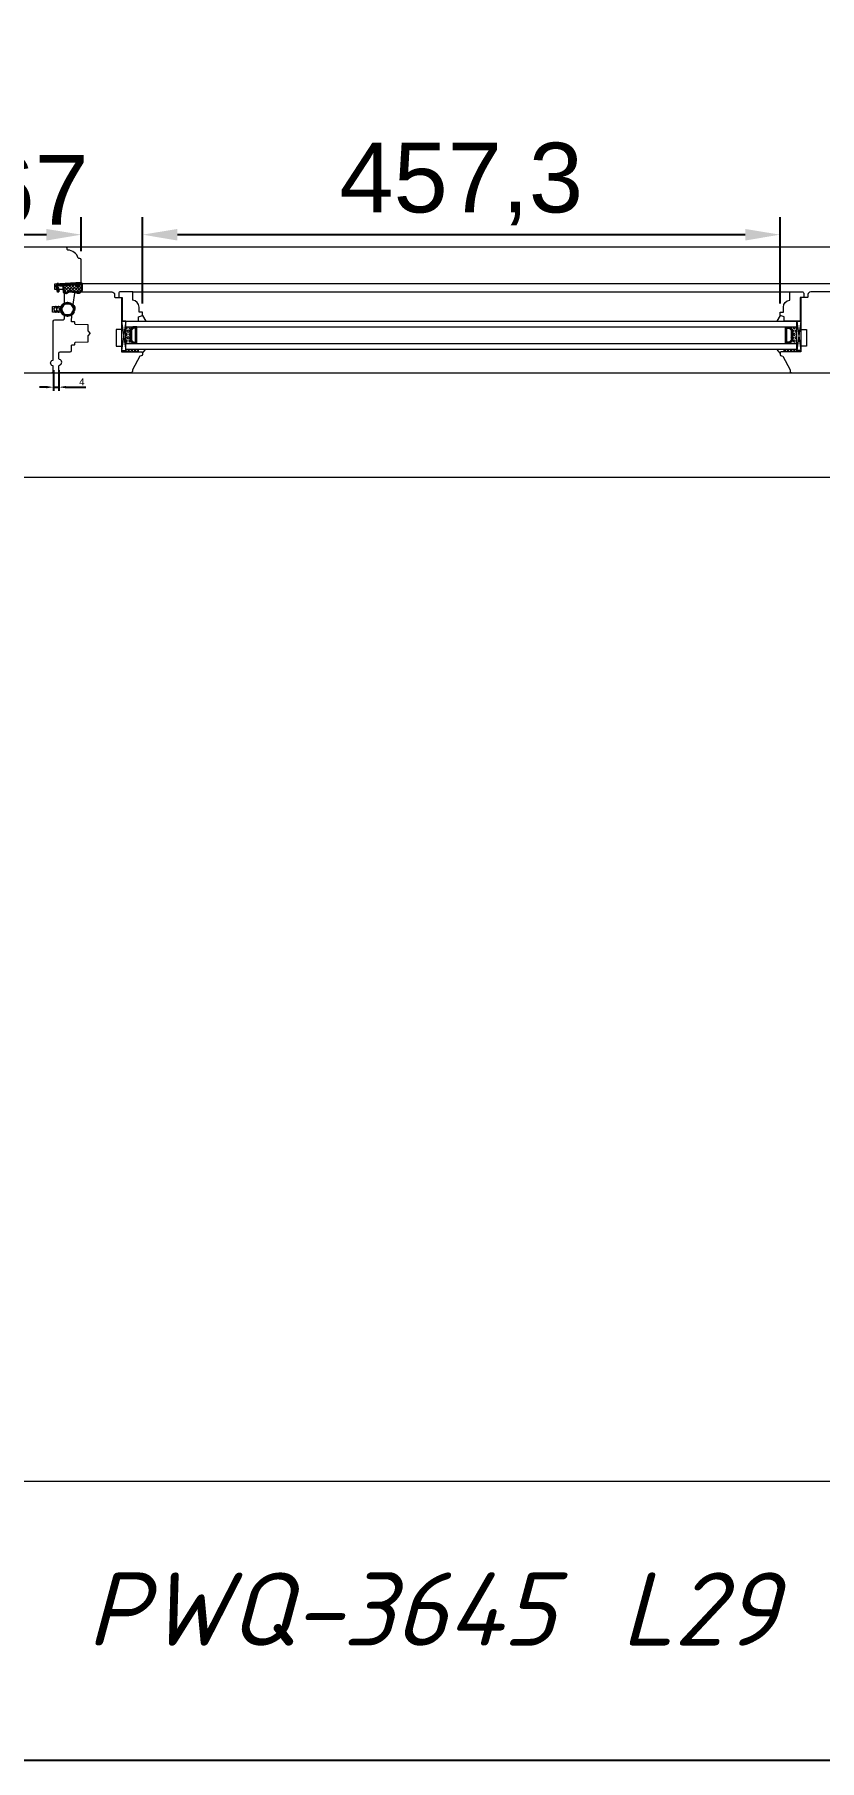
# Model space of a CAD drawing. Header units: millimetres. Extents: x 0 to 182016, y 11 to 3710.
# Drawn here: x 179064 to 179627, y 11 to 1249 of the extents above; entities that cross this region are included whole.
import ezdxf

# ---------------------------------------------------------------- set-up
doc = ezdxf.new("R2010")
doc.units = ezdxf.units.MM
for name, color, linetype, lineweight in [('Matmenys', 10, 'Continuous', 20), ('OTHER', 251, 'Continuous', 13), ('Stakta', 7, 'Continuous', 25), ('Testinės profilio linijos', 7, 'Continuous', 5)]:
    doc.layers.add(name, color=color, linetype=linetype, lineweight=lineweight)
doc.styles.add('ROMANS', font='stylu.ttf', dxfattribs={"oblique": 15})
doc.styles.get("Standard").update_dxf_attribs({"font": 'arial.ttf'})
doc.dimstyles.new('2', dxfattribs={"dimscale": 2, "dimtxt": 2.5, "dimasz": 2.5, "dimexe": 1.25, "dimexo": 0.625, "dimtad": 1, "dimtxsty": 'Standard', "dimcen": 2.5, "dimadec": 0, "dimazin": 0, "dimtfac": 1, "dimtmove": 0, "dimatfit": 3, "dimfxl": 1, "dimarcsym": 0})
doc.dimstyles.new('Padidinti matmenys', dxfattribs={"dimscale": 10, "dimtxt": 5, "dimasz": 2.5, "dimexe": 1.25, "dimexo": 0.625, "dimtad": 1, "dimdec": 1, "dimtxsty": 'Standard', "dimcen": 2.5, "dimadec": 0, "dimazin": 0, "dimtfac": 1, "dimtdec": 1, "dimtmove": 0, "dimatfit": 3, "dimfxl": 1, "dimarcsym": 0})

# ---------------------------------------------------------------- blocks, each defined once
blk = doc.blocks.new('Užsakymo nr')
at = {"color": 0, "lineweight": 0, "insert": (5198.7, 20217.8), "char_height": 52.538, "width": 1187.405, "attachment_point": 1, "style": 'ROMANS'}
blk.add_mtext('{\\fISOCPEUR|b0|i0|c0|p34;\\C256;PWQ-3645}', dxfattribs=at)
blk = doc.blocks.new('*D1456')
at = {"layer": 'Defpoints', "color": 0, "transparency": 16777216}
for p in [(179077.5, 1009.3), (179081.5, 1009.3), (179077.5, 995.9)]:
    blk.add_point(p, dxfattribs=at)
at = {"layer": 'Matmenys', "color": 0, "lineweight": -2, "transparency": 16777216}
for p, q in [((179077.5, 1008), (179077.5, 993.4)), ((179081.5, 1008), (179081.5, 993.4)), ((179072.5, 995.9), (179067.5, 995.9)), ((179077.5, 995.9), (179081.5, 995.9)), ((179086.5, 995.9), (179100.9, 995.9))]:
    blk.add_line(p, q, dxfattribs=at)
at = {"layer": 'Matmenys', "color": 0, "transparency": 16777216}
for points in [[(179072.5, 996.8), (179072.5, 995.1), (179077.5, 995.9)], [(179086.5, 996.8), (179086.5, 995.1), (179081.5, 995.9)]]:
    blk.add_solid(points, dxfattribs=at)
at = {"layer": 'Matmenys', "color": 0, "transparency": 16777216, "insert": (179097.9, 999.7), "char_height": 5, "attachment_point": 5}
blk.add_mtext('4', dxfattribs=at)
blk = doc.blocks.new('*D1469')
at = {"color": 0, "lineweight": -2, "transparency": 16777216}
for p, q in [((179141.5, 1056), (179141.5, 1117.8)), ((179598.8, 1056), (179598.8, 1117.8)), ((179166.5, 1105.3), (179573.8, 1105.3))]:
    blk.add_line(p, q, dxfattribs=at)
at = {"color": 0, "transparency": 16777216}
for points in [[(179166.5, 1109.4), (179166.5, 1101.1), (179141.5, 1105.3)], [(179573.8, 1109.4), (179573.8, 1101.1), (179598.8, 1105.3)]]:
    blk.add_solid(points, dxfattribs=at)
at = {"layer": 'Defpoints', "color": 0, "transparency": 16777216}
for p in [(179598.8, 1105.3), (179141.5, 1049.8), (179598.8, 1049.8)]:
    blk.add_point(p, dxfattribs=at)
at = {"color": 0, "lineweight": 5, "transparency": 16777216, "insert": (179370.1, 1141.6), "char_height": 50, "attachment_point": 5}
blk.add_mtext('457,3', dxfattribs=at)
blk = doc.blocks.new('*D2016')
at = {"color": 0, "lineweight": -2, "transparency": 16777216}
for p, q in [((179030.5, 1093.5), (179030.5, 1117.8)), ((179097.5, 1093.5), (179097.5, 1117.8)), ((179055.5, 1105.3), (179072.5, 1105.3))]:
    blk.add_line(p, q, dxfattribs=at)
at = {"color": 0, "transparency": 16777216}
for points in [[(179055.5, 1109.4), (179055.5, 1101.1), (179030.5, 1105.3)], [(179072.5, 1109.4), (179072.5, 1101.1), (179097.5, 1105.3)]]:
    blk.add_solid(points, dxfattribs=at)
at = {"layer": 'Defpoints', "color": 0, "transparency": 16777216}
for p in [(179097.5, 1105.3), (179030.5, 1087.3), (179097.5, 1087.3)]:
    blk.add_point(p, dxfattribs=at)
at = {"color": 0, "lineweight": 5, "transparency": 16777216, "insert": (179064, 1137), "char_height": 50, "attachment_point": 5}
blk.add_mtext('67', dxfattribs=at)

msp = doc.modelspace()

# ---------------------------------------------------------------- hatches: boundary and pattern name
at = {"lineweight": 0}
h = msp.add_hatch(dxfattribs=at)
h.set_pattern_fill('HEX', color=256, scale=0.25, angle=90, style=0)
h.set_pattern_definition([(90, (160782.196, -11880.139), (1.374815, -4e-16), [0.79375, -1.5875]), (330, (160782.196, -11880.139), (-0.6874075, -1.190624716), [0.79375, -1.5875]), (30, (160782.196, -11879.3452), (0.6874075, -1.190624716), [0.79375, -1.5875])])
h.paths.add_polyline_path([(179129.4669759, 1027.2693536), (179134.4669759, 1027.2693536), (179132.4669759, 1029.2693536), (179132.4669759, 1037.2693536), (179134.4669759, 1039.2693536), (179129.4669759, 1039.2700626)])
h = msp.add_hatch(dxfattribs=at)
h.set_pattern_fill('JIS_WOOD', color=256, angle=90, style=0)
h.set_pattern_definition([(45, (160782.19595, -11880.13894), (0.5, -0.5), [])])
h.paths.add_polyline_path([(179132.4669759, 1037.2693536), (179132.4669759, 1029.2693536), (179134.4669759, 1027.2693536), (179137.4669759, 1027.2693536), (179137.4847094, 1039.3059361), (179134.4669759, 1039.2693536)])
h.paths.add_polyline_path([(179133.4669759, 1029.6835671), (179133.4669759, 1036.85514), (179134.8811895, 1038.2693536), (179136.4669759, 1038.2693536), (179136.4669759, 1028.2693536), (179134.8811895, 1028.2693536)], flags=16)
h = msp.add_hatch(dxfattribs=at)
h.set_pattern_fill('JIS_WOOD', color=256, angle=90, style=0)
h.set_pattern_definition([(45, (160860.0181, -11880.13894), (0.5, -0.5), [])])
h.paths.add_polyline_path([(179607.789206, 1037.2693536), (179607.789206, 1029.2693536), (179605.789206, 1027.2693536), (179602.789206, 1027.2693536), (179602.7714726, 1039.3059361), (179605.789206, 1039.2693536)])
h.paths.add_polyline_path([(179606.789206, 1029.6835671), (179606.789206, 1036.85514), (179605.3749925, 1038.2693536), (179603.789206, 1038.2693536), (179603.789206, 1028.2693536), (179605.3749925, 1028.2693536)], flags=16)
h = msp.add_hatch(dxfattribs=at)
h.set_pattern_fill('HEX', color=256, scale=0.25, angle=90, style=0)
h.set_pattern_definition([(90, (160860.0181, -11880.139), (1.374815, -4e-16), [0.79375, -1.5875]), (330, (160860.0181, -11880.139), (-0.6874075, -1.190624716), [0.79375, -1.5875]), (30, (160860.0181, -11879.3452), (0.6874075, -1.190624716), [0.79375, -1.5875])])
h.paths.add_polyline_path([(179610.789206, 1027.2693536), (179605.789206, 1027.2693536), (179607.789206, 1029.2693536), (179607.789206, 1037.2693536), (179605.789206, 1039.2693536), (179610.789206, 1039.2700626)])
at = {"lineweight": 0, "ltscale": 0.5}
h = msp.add_hatch(dxfattribs=at)
h.set_pattern_fill('ANSI37', color=256, scale=0.5, angle=90, style=0)
h.set_pattern_definition([(135, (179125.967, 1021.27), (-1.12253, -1.12253), []), (225, (179125.967, 1021.27), (1.12253, -1.12253), [])])
h.paths.add_polyline_path([(179138.4669759, 1023.2700626), (179129.4669759, 1023.2700626), (179129.4669759, 1021.2700626), (179138.4669759, 1021.2700626)])
h = msp.add_hatch(dxfattribs=at)
h.set_pattern_fill('ANSI37', color=256, scale=0.5, angle=90, style=0)
h.set_pattern_definition([(135, (179203.7891, 1021.27), (-1.122532, -1.122532), []), (225, (179203.7891, 1021.27), (1.122532, -1.122532), [])])
h.paths.add_polyline_path([(179601.789206, 1023.2700626), (179610.789206, 1023.2700626), (179610.789206, 1021.2700626), (179601.789206, 1021.2700626)])
at = {"layer": 'Matmenys'}
h = msp.add_hatch(dxfattribs=at)
h.set_pattern_fill('ANSI37', color=252, scale=0.5, angle=-180, style=0)
h.set_pattern_definition([(225, (19450.582, -1098412.4219), (1.1225320151, -1.1225320151), []), (315, (19450.582, -1098412.4219), (1.1225320151, 1.1225320151), [])])
edge = h.paths.add_edge_path()
edge.add_arc((179094.8785289, 1069.5756389), 0.1, 363.5893456117, 453.5893456117, ccw=False)
edge.add_line((179094.9783327, 1069.5818994), (179095.0754159, 1068.0342137))
edge.add_arc((179095.3249255, 1068.0498649), 0.25, 183.5893456117, 363.5893456117)
edge.add_line((179095.5744351, 1068.0655161), (179095.4460494, 1070.1122211))
edge.add_arc((179095.3462456, 1070.1059606), 0.1, 363.5893456117, 453.589345619)
edge.add_line((179095.3399851, 1070.2057644), (179095.3352402, 1070.2814074))
edge.add_line((179095.3352402, 1070.2814074), (179097.3170411, 1070.4057218))
edge.add_spline(control_points=[(179097.3170411, 1070.4057218), (179097.3961996, 1070.3939194), (179097.4661912, 1070.3827439), (179097.549942, 1070.36095), (179097.5735063, 1070.3515642), (179097.5973894, 1070.3388693), (179097.605449, 1070.33262), (179097.6299368, 1070.3070312), (179097.6488297, 1070.2777942), (179097.682533, 1070.1734744), (179097.695655, 1070.1005422), (179097.7153571, 1069.8475592), (179097.7048588, 1069.633725), (179097.6855306, 1069.1912466), (179097.6810553, 1068.9719177), (179097.6799791, 1068.5520268), (179097.6830111, 1068.3489407), (179097.6957215, 1067.7587334), (179097.7088979, 1067.3906833), (179097.7086362, 1066.6375018), (179097.6901399, 1066.260752), (179097.5869536, 1065.6676475), (179097.5270595, 1065.4400766), (179097.3740239, 1065.0429754), (179097.2912745, 1064.8711877), (179097.0872744, 1064.53002), (179096.9671595, 1064.3638173), (179096.6997144, 1064.0726576), (179096.5520408, 1063.9490775), (179096.2708562, 1063.7893588), (179096.13556, 1063.7418049), (179095.8342612, 1063.6821999), (179095.6706612, 1063.6714966), (179095.0860644, 1063.6852405), (179094.6221488, 1063.7799947), (179093.7296527, 1063.951737), (179093.3025724, 1064.0354315), (179092.2242238, 1064.2466179), (179091.5661732, 1064.3803519), (179090.5730713, 1064.5052779), (179090.2694702, 1064.5357718), (179089.6474265, 1064.5601072), (179089.3315225, 1064.5525665), (179088.7823143, 1064.4676822), (179088.5462308, 1064.4063435), (179088.1455794, 1064.2338832), (179087.9869469, 1064.1390347), (179087.6882881, 1063.9547663), (179087.5468309, 1063.8649088), (179087.245048, 1063.7088257), (179087.0799953, 1063.6388556), (179086.7148736, 1063.5191244), (179086.5139235, 1063.4761219), (179086.1745068, 1063.4522232), (179086.0325214, 1063.465429), (179085.8373007, 1063.5254682), (179085.7719729, 1063.5622084), (179085.6452495, 1063.6707575), (179085.5860717, 1063.7428237), (179085.4289941, 1064.0069113), (179085.3474944, 1064.2480195), (179085.2308771, 1064.7984305), (179085.1943456, 1065.1066256), (179085.1410742, 1065.7028434), (179085.1218517, 1065.9903944), (179085.0784923, 1066.5208842), (179085.0563561, 1066.7691427), (179085.0201417, 1067.173945), (179085.0060553, 1067.3313484), (179084.9779332, 1067.6552807), (179084.9628971, 1067.833598), (179084.8946122, 1068.136465), (179084.8589771, 1068.254287), (179084.7633804, 1068.4667658), (179084.7102334, 1068.5606806), (179084.5915927, 1068.7058744), (179084.5359705, 1068.7608925), (179084.4122033, 1068.8499844), (179084.3485762, 1068.8828638), (179084.2297122, 1068.931032), (179084.1726351, 1068.9479133), (179084.0720547, 1068.9738572), (179084.0276591, 1068.9835748), (179083.9866628, 1068.9926107)], knot_values=[0, 0, 0, 0, 0.2245066002, 0.2245066002, 0.377043448, 0.377043448, 0.5295802957, 0.5295802957, 0.8082977366, 0.8082977366, 1.0870151774, 1.0870151774, 1.6244414062, 1.6244414062, 2.161867635, 2.161867635, 2.6992938638, 2.6992938638, 3.7741463214, 3.7741463214, 5.0334406395, 5.0334406395, 5.8656302806, 5.8656302806, 6.5060139406, 6.5060139406, 7.1463976006, 7.1463976006, 7.7996240151, 7.7996240151, 8.3563201169, 8.3563201169, 8.9130162187, 8.9130162187, 10.239934143, 10.239934143, 11.5668520673, 11.5668520673, 13.5970761059, 13.5970761059, 14.4582175179, 14.4582175179, 15.3193589298, 15.3193589298, 15.9856015553, 15.9856015553, 16.5061017172, 16.5061017172, 17.0266018791, 17.0266018791, 17.547102041, 17.547102041, 18.1672448488, 18.1672448488, 18.7176261004, 18.7176261004, 19.1465766047, 19.1465766047, 19.5755271091, 19.5755271091, 20.3898249977, 20.3898249977, 21.2041228863, 21.2041228863, 21.9655448497, 21.9655448497, 22.7269668131, 22.7269668131, 23.2229068178, 23.2229068178, 23.7188468224, 23.7188468224, 24.0184411081, 24.0184411081, 24.2549295987, 24.2549295987, 24.4119994701, 24.4119994701, 24.5501072405, 24.5501072405, 24.6882150108, 24.6882150108, 24.8099116426, 24.8099116426, 24.8099116426, 24.8099116426], degree=3, periodic=0)
edge.add_line((179083.9866628, 1068.9926107), (179094.8722684, 1069.6754428))

# ---------------------------------------------------------------- linework, layer by layer
for p, q in [((179080.3847938, 1070.2694889), (179079.3544525, 1069.2030243)), ((179079.3544525, 1069.2030243), (179079.385755, 1068.7040051)), ((179079.385755, 1068.7040051), (179079.5330409, 1068.713244)), ((179079.5330409, 1068.713244), (179080.5164874, 1064.3661535)), ((179080.0385033, 1068.7449506), (179094.8722684, 1069.6754428)), ((179080.0385033, 1068.7449506), (179080.2756981, 1067.6964875)), ((179081.1324345, 1070.3163869), (179080.0817212, 1069.2486443)), ((179080.0817212, 1069.2486443), (179095.3399851, 1070.2057644)), ((179080.2756981, 1067.6964875), (179080.7633741, 1067.8068149)), ((179080.3847938, 1070.2694889), (179081.1324345, 1070.3163869)), ((179080.7633741, 1067.8068149), (179081.4918393, 1064.5868084)), ((179094.9783327, 1069.5818994), (179095.0754159, 1068.0342137)), ((179095.3399851, 1070.2057644), (179095.3352402, 1070.2814074)), ((179095.4460494, 1070.1122211), (179095.5744351, 1068.0655161)), ((179080.5164874, 1064.3661535), (179081.4918393, 1064.5868084))]:
    msp.add_line(p, q)
at = {"color": 1}
for p, q in [((179097.3612813, 1070.7024418), (179082.0364659, 1069.7411471)), ((179097.3170411, 1070.4057218), (179082.0820963, 1069.4500645)), ((179083.92209, 1068.6996425), (179082.1616388, 1068.589213))]:
    msp.add_line(p, q, dxfattribs=at)
at = {"lineweight": 9}
for p, q in [((179134.4669759, 1064.2700626), (179605.789206, 1064.2700626)), ((179129.467061, 1043.2700626), (179610.7891209, 1043.2700626)), ((179129.467061, 1039.2700626), (179610.7891209, 1039.2700626)), ((179129.467061, 1027.2700626), (179610.7891209, 1027.2700626)), ((179129.467061, 1023.2700626), (179610.7891209, 1023.2700626))]:
    msp.add_line(p, q, dxfattribs=at)
at = {"lineweight": 0}
for p, q in [((179129.4669759, 1043.2693536), (179126.4669759, 1022.2693536)), ((179126.4669759, 1043.2693536), (179129.4669759, 1022.2693536)), ((179141.4669759, 1047.2700626), (179143.753641, 1043.2700626)), ((179598.789206, 1047.2700626), (179596.5025409, 1043.2700626)), ((179610.789206, 1043.2693536), (179613.789206, 1022.2693536)), ((179613.789206, 1043.2693536), (179610.789206, 1022.2693536)), ((179138.4669759, 1021.2700626), (179138.4669759, 1023.2700626)), ((179141.4669759, 1020.2700626), (179143.753641, 1023.2700626)), ((179598.789206, 1020.2700626), (179596.5025409, 1023.2700626)), ((179601.789206, 1021.2700626), (179601.789206, 1023.2700626)), ((179610.789206, 1021.2700626), (179610.789206, 1024.2700626)), ((182015.8067866, 210.9357406), (178315.3465022, 210.9357406))]:
    msp.add_line(p, q, dxfattribs=at)
at = {"lineweight": 5}
msp.add_line((178375.1447455, 931.2700626), (180365.1114365, 931.2700626), dxfattribs=at)
msp.add_lwpolyline([(182015.8067866, 3710.4502728), (182015.8067866, 10.9108603), (176516.4914438, 10.9108603), (176516.4914438, 3710.4502728)], close=True)
at = {"lineweight": 0}
for points in [[(179134.4669759, 1058.2700626), (179134.4669759, 1064.2700626), (179125.4669759, 1064.2700626, 0.4142135624), (179124.4669759, 1063.2700626), (179124.4669759, 1060.2700626), (179126.9669759, 1060.2700626), (179126.9669759, 1043.2700626), (179138.4669759, 1043.2700626), (179138.4669759, 1046.2700626), (179141.4669759, 1047.2700626), (179141.4669759, 1049.7700626), (179138.9669759, 1049.7700626), (179138.9669759, 1053.2951254, 0.3851703882), (179134.4669759, 1058.2700626)], [(179605.789206, 1058.2700626), (179605.789206, 1064.2700626), (179614.789206, 1064.2700626, -0.4142135624), (179615.789206, 1063.2700626), (179615.789206, 1060.2700626), (179613.289206, 1060.2700626), (179613.289206, 1043.2700626), (179601.789206, 1043.2700626), (179601.789206, 1046.2700626), (179598.789206, 1047.2700626), (179598.789206, 1049.7700626), (179601.289206, 1049.7700626), (179601.289206, 1053.2951254, -0.3851703882), (179605.789206, 1058.2700626)]]:
    msp.add_lwpolyline(points, format="xyb", dxfattribs=at)
for points in [[(179126.4669759, 1043.2693536), (179126.4669759, 1022.2693536), (179129.4669759, 1022.2693536), (179129.4669759, 1043.2693536)], [(179613.789206, 1043.2693536), (179613.789206, 1022.2693536), (179610.789206, 1022.2693536), (179610.789206, 1043.2693536)], [(179132.4669759, 1037.2693536), (179132.4669759, 1029.2693536), (179134.4669759, 1027.2693536), (179137.4669759, 1027.2693536), (179137.4669759, 1039.2693536), (179134.4669759, 1039.2693536)], [(179133.4669759, 1036.85514), (179133.4669759, 1029.6835671), (179134.8811895, 1028.2693536), (179136.4669759, 1028.2693536), (179136.4669759, 1038.2693536), (179134.8811895, 1038.2693536)], [(179607.789206, 1037.2693536), (179607.789206, 1029.2693536), (179605.789206, 1027.2693536), (179602.789206, 1027.2693536), (179602.789206, 1039.2693536), (179605.789206, 1039.2693536)], [(179606.789206, 1036.85514), (179606.789206, 1029.6835671), (179605.3749925, 1028.2693536), (179603.789206, 1028.2693536), (179603.789206, 1038.2693536), (179605.3749925, 1038.2693536)]]:
    msp.add_lwpolyline(points, close=True, dxfattribs=at)
at = {"color": 18, "linetype": 'ByBlock', "true_color": 0x000000}
for radius in [4.85, 4.25]:
    msp.add_circle((179087.7165913, 1051.7602321), radius, dxfattribs=at)
for centre, radius, start, end in [((179094.8785289, 1069.5756389), 0.1, 3.5893456092, 93.5893456125), ((179095.3249255, 1068.0498649), 0.25, 183.5893456092, 3.5893456092), ((179095.3462456, 1070.1059606), 0.1, 3.5893456092, 93.5893456125)]:
    msp.add_arc(centre, radius, start, end)
at = {"color": 1}
msp.add_spline([(179097.3612813, 1070.7024418), (179097.7227817, 1070.6119451), (179097.9923225, 1069.3380866), (179097.5039332, 1064.6457136), (179096.4607354, 1063.5557074), (179094.2972636, 1063.537091), (179092.5992238, 1063.8674649), (179090.4337829, 1064.2143812), (179088.3970612, 1064.0149525), (179087.5688165, 1063.5387835), (179085.7142763, 1063.2585201), (179084.8218304, 1065.9706986), (179084.6946629, 1067.4495743), (179084.5766915, 1068.1368421), (179084.2744859, 1068.5787275), (179083.92209, 1068.6996425)], degree=3, dxfattribs=at)
msp.add_open_spline([(179097.3170411, 1070.4057218), (179097.3961996, 1070.3939194), (179097.4661912, 1070.3827439), (179097.549942, 1070.36095), (179097.5735063, 1070.3515642), (179097.5973894, 1070.3388693), (179097.605449, 1070.33262), (179097.6299368, 1070.3070312), (179097.6488297, 1070.2777942), (179097.682533, 1070.1734744), (179097.695655, 1070.1005422), (179097.7153571, 1069.8475592), (179097.7048588, 1069.633725), (179097.6855306, 1069.1912466), (179097.6810553, 1068.9719177), (179097.6799791, 1068.5520268), (179097.6830111, 1068.3489407), (179097.6957215, 1067.7587334), (179097.7088979, 1067.3906833), (179097.7086362, 1066.6375018), (179097.6901399, 1066.260752), (179097.5869536, 1065.6676475), (179097.5270595, 1065.4400766), (179097.3740239, 1065.0429754), (179097.2912745, 1064.8711877), (179097.0872744, 1064.53002), (179096.9671595, 1064.3638173), (179096.6997144, 1064.0726576), (179096.5520408, 1063.9490775), (179096.2708562, 1063.7893588), (179096.13556, 1063.7418049), (179095.8342612, 1063.6821999), (179095.6706612, 1063.6714966), (179095.0860644, 1063.6852405), (179094.6221488, 1063.7799947), (179093.7296527, 1063.951737), (179093.3025724, 1064.0354315), (179092.2242238, 1064.2466179), (179091.5661732, 1064.3803519), (179090.5730713, 1064.5052779), (179090.2694702, 1064.5357718), (179089.6474265, 1064.5601072), (179089.3315225, 1064.5525665), (179088.7823143, 1064.4676822), (179088.5462308, 1064.4063435), (179088.1455794, 1064.2338832), (179087.9869469, 1064.1390347), (179087.6882881, 1063.9547663), (179087.5468309, 1063.8649088), (179087.245048, 1063.7088257), (179087.0799953, 1063.6388556), (179086.7148736, 1063.5191244), (179086.5139235, 1063.4761219), (179086.1745068, 1063.4522232), (179086.0325214, 1063.465429), (179085.8373007, 1063.5254682), (179085.7719729, 1063.5622084), (179085.6452495, 1063.6707575), (179085.5860717, 1063.7428237), (179085.4289941, 1064.0069113), (179085.3474944, 1064.2480195), (179085.2308771, 1064.7984305), (179085.1943456, 1065.1066256), (179085.1410742, 1065.7028434), (179085.1218517, 1065.9903944), (179085.0784923, 1066.5208842), (179085.0563561, 1066.7691427), (179085.0201417, 1067.173945), (179085.0060553, 1067.3313484), (179084.9779332, 1067.6552807), (179084.9628971, 1067.833598), (179084.8946122, 1068.136465), (179084.8589771, 1068.254287), (179084.7633804, 1068.4667658), (179084.7102334, 1068.5606806), (179084.5915927, 1068.7058744), (179084.5359705, 1068.7608925), (179084.4122033, 1068.8499844), (179084.3485762, 1068.8828638), (179084.2297122, 1068.931032), (179084.1726351, 1068.9479133), (179084.0720547, 1068.9738572), (179084.0276591, 1068.9835748), (179083.9866628, 1068.9926107)], degree=3, knots=[0, 0, 0, 0, 0.2245066002, 0.2245066002, 0.377043448, 0.377043448, 0.5295802957, 0.5295802957, 0.8082977366, 0.8082977366, 1.0870151774, 1.0870151774, 1.6244414062, 1.6244414062, 2.161867635, 2.161867635, 2.6992938638, 2.6992938638, 3.7741463214, 3.7741463214, 5.0334406395, 5.0334406395, 5.8656302806, 5.8656302806, 6.5060139406, 6.5060139406, 7.1463976006, 7.1463976006, 7.7996240151, 7.7996240151, 8.3563201169, 8.3563201169, 8.9130162187, 8.9130162187, 10.239934143, 10.239934143, 11.5668520673, 11.5668520673, 13.5970761059, 13.5970761059, 14.4582175179, 14.4582175179, 15.3193589298, 15.3193589298, 15.9856015553, 15.9856015553, 16.5061017172, 16.5061017172, 17.0266018791, 17.0266018791, 17.547102041, 17.547102041, 18.1672448488, 18.1672448488, 18.7176261004, 18.7176261004, 19.1465766047, 19.1465766047, 19.5755271091, 19.5755271091, 20.3898249977, 20.3898249977, 21.2041228863, 21.2041228863, 21.9655448497, 21.9655448497, 22.7269668131, 22.7269668131, 23.2229068178, 23.2229068178, 23.7188468224, 23.7188468224, 24.0184411081, 24.0184411081, 24.2549295987, 24.2549295987, 24.4119994701, 24.4119994701, 24.5501072405, 24.5501072405, 24.6882150108, 24.6882150108, 24.8099116426, 24.8099116426, 24.8099116426, 24.8099116426], dxfattribs=at)
at = {"layer": 'OTHER'}
msp.add_lwpolyline([(179082.9133815, 1051.150206), (179081.4974726, 1051.150206), (179081.4974726, 1049.5049246), (179080.9717905, 1049.5049246), (179080.2284495, 1051.150206), (179079.4358299, 1051.150206), (179079.4358299, 1049.5049246), (179079.2169391, 1049.5049246), (179077.7140578, 1051.7602321), (179079.2169391, 1054.0155397), (179079.4358299, 1054.0155397), (179079.4358299, 1052.3702583), (179080.2284495, 1052.3702583), (179080.9717905, 1054.0155397), (179081.4974726, 1054.0155397), (179081.4974726, 1052.3702583), (179082.9133815, 1052.3702583)], dxfattribs=at)
at = {"layer": 'Stakta', "color": 18, "lineweight": 5, "true_color": 0x000000}
for points in [[(179051.9669759, 1006.2700626), (179075.9669759, 1006.2700626, 0.4142135624), (179077.4669759, 1007.7700626), (179077.4669759, 1010.8205729, 0.3563939587), (179077.0669759, 1011.3104708, -0.8164965809), (179077.0669759, 1015.2296544, 0.3563939587), (179077.4669759, 1015.7195524), (179077.4669759, 1043.2787514, -0.4116598905), (179078.4582494, 1044.2787133), (179084.4757025, 1044.3312268, 0.4116598905), (179085.4669759, 1045.3311888), (179085.4669759, 1046.96459, 0.2720281141), (179085.2103624, 1047.4013543, -0.164173551), (179083.0616512, 1049.7689971), (179076.9669759, 1049.7689971), (179076.9669759, 1053.7689971), (179083.0616512, 1053.7689971, -0.164173551), (179085.2103624, 1056.1366399, 0.2720281141), (179085.4669759, 1056.5734041), (179085.4669759, 1065.9700626), (179078.4669759, 1065.9700626), (179078.4669759, 1069.9700626), (179085.7444188, 1069.9700626, -0.2023892741), (179086.4582494, 1070.2787133), (179096.4757025, 1070.3661343, 0.4116598905), (179097.4669759, 1071.3660962), (179097.4669759, 1087.2612977, 0.4116598905), (179096.4757025, 1088.2612596), (179095.6836443, 1088.2681718, -0.3199404334), (179095.4018212, 1088.4728017, 0.3090857966), (179087.7525105, 1094.2610849, -0.4001549105), (179087.4669759, 1094.5607359), (179087.4669759, 1095.2700626, 0.4142135624), (179086.4669759, 1096.2700626), (179041.4669759, 1096.2700626, 0.4142135624)], [(179646.4487896, 1064.2700626), (179620.789206, 1064.2700626, 0.4142135624), (179618.789206, 1062.2700626), (179618.789206, 1060.567456, -0.4116598905), (179618.491824, 1060.2674674), (179614.2848428, 1060.2307536, 0.4116598905), (179613.789206, 1059.7307727), (179613.789206, 1037.8006257, 0.4116598905), (179614.2848428, 1037.3006447), (179617.491824, 1037.2726578, -0.4116598905), (179617.789206, 1036.9726692), (179617.789206, 1025.567456, -0.4116598905), (179617.491824, 1025.2674674), (179614.2848428, 1025.2394805, 0.4116598905), (179613.789206, 1024.7394995), (179613.789206, 1021.2700626), (179599.789206, 1021.2700626, 0.4142135624), (179598.789206, 1020.2700626), (179598.789206, 1019.2788276, 0.4116598905), (179599.7804795, 1018.2788656), (179600.789206, 1018.2700626), (179606.0477741, 1008.3801344, -0.1227845609), (179606.1063004, 1008.1453986), (179606.1063004, 1007.2700626, 0.4142135624), (179607.1063004, 1006.2700626), (179657.789206, 1006.2700626, 0.4142135624)]]:
    msp.add_lwpolyline(points, format="xyb", dxfattribs=at)
msp.add_lwpolyline([(179081.8669759, 1011.8104708, 0.8164965809), (179081.8669759, 1015.7296544, -0.3563939587), (179081.4669759, 1016.2195524), (179081.4669759, 1020.2002096, -0.4116598905), (179082.4582494, 1021.2001715), (179089.4757025, 1021.2614119, 0.4116598905), (179090.4669759, 1022.2613738), (179090.4669759, 1025.7998992, -0.4040361542), (179090.9495262, 1026.2996117), (179092.6774458, 1026.359952, 0.4040262258), (179092.9669759, 1026.6597692), (179092.9669759, 1027.7128909, -0.4091108014), (179093.4582497, 1028.2128147), (179102.1722117, 1028.3649175, 0.4091108014), (179102.4669759, 1028.6648718), (179102.4669759, 1032.6886918, -0.1989123674), (179102.6134226, 1033.0422452), (179103.879108, 1034.3079306, 0.4142135624), (179103.879108, 1034.7321946), (179102.6134226, 1035.9978801, -0.1989123674), (179102.4669759, 1036.3514335), (179102.4669759, 1040.3752534, 0.4091108014), (179102.1722117, 1040.6752077), (179093.4582497, 1040.8273105, -0.4091108014), (179092.9669759, 1041.3272344), (179092.9669759, 1042.380356, 0.4040262258), (179092.6774458, 1042.6801732), (179090.9495262, 1042.7405135, -0.4040262258), (179090.4669759, 1043.2402089), (179090.4669759, 1044.2089, -0.0305527633), (179090.4744298, 1044.3307693), (179091.2161188, 1050.3713412, -0.3282648586), (179091.6229286, 1050.8023377, 0.7358200833), (179092.0883346, 1054.5927652, -0.3282648586), (179091.7978762, 1055.1093755), (179092.8148463, 1063.391932, -0.3788661087), (179093.8073924, 1064.2700626), (179119.4669759, 1064.2700626, -0.4142135624), (179121.4669759, 1062.2700626), (179121.4669759, 1060.567456, 0.4116598905), (179121.764358, 1060.2674674), (179125.9713392, 1060.2307536, -0.4116598905), (179126.4669759, 1059.7307727), (179126.4669759, 1037.8006257, -0.4116598905), (179125.9713392, 1037.3006447), (179122.764358, 1037.2726578, 0.4116598905), (179122.4669759, 1036.9726692), (179122.4669759, 1025.567456, 0.4116598905), (179122.764358, 1025.2674674), (179125.9713392, 1025.2394805, -0.4116598905), (179126.4669759, 1024.7394995), (179126.4669759, 1021.2700626), (179140.4669759, 1021.2700626, -0.4142135624), (179141.4669759, 1020.2700626), (179141.4669759, 1019.2788276, -0.4116598905), (179140.4757025, 1018.2788656), (179139.4669759, 1018.2700626), (179134.2084078, 1008.3801344, 0.1227845609), (179134.1498816, 1008.1453986), (179134.1498816, 1007.2700626, -0.4142135624), (179133.1498816, 1006.2700626), (179082.4669759, 1006.2700626, -0.4142135624), (179081.4669759, 1007.2700626), (179081.4669759, 1011.3205729, -0.3563939587)], format="xyb", close=True, dxfattribs=at)
at = {"layer": 'Testinės profilio linijos', "lineweight": 5}
for p, q in [((180266.1114207, 1096.2700626), (178473.6447458, 1096.2700626)), ((179086.3354385, 1070.2700626), (179653.9207434, 1070.2700626)), ((178520.8276313, 1006.2700626), (180219.4285089, 1006.2700626))]:
    msp.add_line(p, q, dxfattribs=at)

# ---------------------------------------------------------------- block references
at = {"color": 1}
msp.add_blockref('Užsakymo nr', (173902.6976977, -20072.0125467), dxfattribs=at)

# ---------------------------------------------------------------- texts
at = {"color": 0, "lineweight": 0, "insert": (179484.7440375, 145.8257351), "char_height": 52.538446824, "width": 59.426344224, "attachment_point": 1, "style": 'ROMANS'}
msp.add_mtext('{\\fISOCPEUR|b0|i0|c186|p34;\\C256;L\\fISOCPEUR|b0|i0|c0|p34;29\\fISOCPEUR|b0|i0|c186|p34; }', dxfattribs=at)

# ---------------------------------------------------------------- dimensions: what is measured, and where the dimension line sits
at = {"color": 1, "lineweight": 5}
dim = msp.add_linear_dim(base=(179097.4669759, 1105.2628398), p1=(179030.4669759, 1087.2612977), p2=(179097.4669759, 1087.2612977), dimstyle='Padidinti matmenys', dxfattribs=at)
dim.commit()
dim.dimension.update_dxf_attribs({"geometry": '*D2016', "text_midpoint": (179063.9669759, 1105.2628398), "dimtype": 160})
dim = msp.add_linear_dim(base=(179598.789206, 1105.2628398), p1=(179141.4669759, 1049.7700626), p2=(179598.789206, 1049.7700626), dimstyle='Padidinti matmenys', dxfattribs=at)
dim.commit()
dim.dimension.update_dxf_attribs({"geometry": '*D1469', "text_midpoint": (179370.128091, 1141.5605888)})
at = {"layer": 'Matmenys'}
dim = msp.add_linear_dim(base=(179077.4669759, 995.930739), p1=(179081.4669759, 1009.2953177), p2=(179077.4669759, 1009.2953177), dimstyle='2', override={"dimdec": 6}, dxfattribs=at)
dim.commit()
dim.dimension.update_dxf_attribs({"geometry": '*D1456', "text_midpoint": (179097.8878491, 995.930739), "dimtype": 160})

doc.saveas('drawing.dxf')
